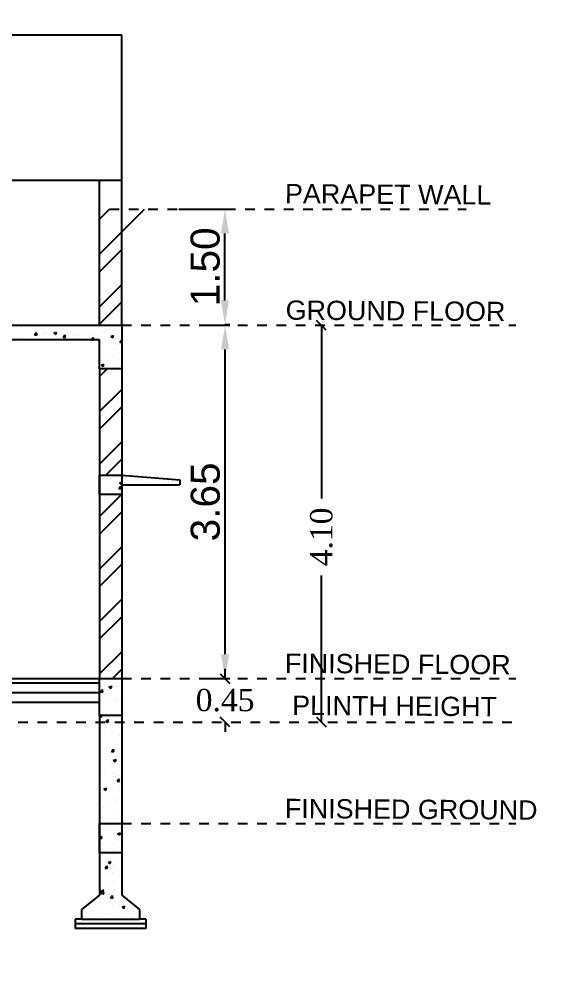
# Model space of a CAD drawing. Header units: metres. Extents: x 0 to 2048, y 111 to 219.
# Drawn here: x 1851.87 to 1857.32, y 191.82 to 201.8 of the extents above; entities that cross this region are included whole.
import ezdxf

# ---------------------------------------------------------------- set-up
doc = ezdxf.new("R2010")
doc.units = ezdxf.units.M
doc.header["$LTSCALE"] = 0.5
doc.header["$MEASUREMENT"] = 0
doc.header["$PDMODE"] = 3
doc.linetypes.add('( Dashed )', pattern=[0.75, 0.5, -0.25])
for name, color, linetype, lineweight in [('BLK_1_HT_OF_BLDG', 5, 'Continuous', 50), ('BLK_1_PLINTH_HEIGHT', 4, 'Continuous', 30), ('layout bou', 1, 'Continuous', 60), ('layout bou @ 1', 1, 'Continuous', 60)]:
    doc.layers.add(name, color=color, linetype=linetype, lineweight=lineweight)
doc.styles.add('200LT_S', font='arial.ttf', dxfattribs={"height": 0.3})
doc.styles.add('Isa-', font='times.ttf')
doc.styles.add('PATTA & SITE', font='arial.ttf', dxfattribs={"height": 1.5})
doc.styles.get("Standard").update_dxf_attribs({"font": ''})
doc.styles.add('STYLE2', font='times.ttf')
doc.styles.get('Standard').set_extended_font_data('Arial Black')
doc.dimstyles.new('Building Arrow', dxfattribs={"dimscale": 0, "dimtxt": 1, "dimasz": 1, "dimexe": 0.18, "dimexo": 0.0625, "dimgap": 0.09, "dimtad": 0, "dimdec": 1, "dimzin": 0, "dimdsep": 46, "dimtxsty": 'Standard', "dimcen": 0.09, "dimse1": 1, "dimse2": 1, "dimclrt": 7, "dimadec": 1, "dimazin": 0, "dimtfac": 1, "dimtdec": 1, "dimtofl": 0, "dimtmove": 0, "dimatfit": 3, "dimfxl": 0, "dimtolj": 1, "dimtzin": 0, "dimarcsym": 0})
doc.dimstyles.new('Copy of ISO-25', dxfattribs={"dimscale": 0, "dimtxt": 0.23, "dimasz": 0.1, "dimexe": 1.25, "dimexo": 0.625, "dimgap": 0.11, "dimtad": 0, "dimtih": 1, "dimtoh": 1, "dimzin": 1, "dimdsep": 46, "dimtxsty": 'STYLE2', "dimblk": 'OBLIQUE', "dimcen": 0, "dimse1": 1, "dimse2": 1, "dimclrd": 1, "dimclrt": 3, "dimadec": 0, "dimazin": 2, "dimtfac": 1, "dimtix": 1, "dimtofl": 0, "dimtmove": 0, "dimatfit": 3, "dimfxl": 0, "dimtolj": 1, "dimarcsym": 0})

# ---------------------------------------------------------------- blocks, each defined once
blk = doc.blocks.new('*D9')
at = {"layer": 'Defpoints', "color": 0, "lineweight": -3}
for p in [(1764.1257, 208.0316), (1764.1257, 208.0316), (1929.9765, 145.7045)]:
    blk.add_point(p, dxfattribs=at)
at = {"layer": 'layout bou', "color": 0, "lineweight": -2}
for p, q in [((1765.0618, 207.6799), (1845.0867, 177.6063)), ((1929.0405, 146.0562), (1849.0155, 176.1298))]:
    blk.add_line(p, q, dxfattribs=at)
at = {"layer": 'layout bou', "color": 0, "lineweight": -3}
for points in [[(1765.1204, 207.8359), (1765.0031, 207.5239), (1764.1257, 208.0316)], [(1929.0991, 146.2122), (1928.9818, 145.9002), (1929.9765, 145.7045)]]:
    blk.add_solid(points, dxfattribs=at)
at = {"layer": 'layout bou', "color": 7, "lineweight": 15, "insert": (1847.0511, 176.868), "char_height": 1, "attachment_point": 5, "rotation": 339.40364}
blk.add_mtext('\\A1;177.2', dxfattribs=at)
blk = doc.blocks.new('_Oblique')
at = {"color": 0, "linetype": 'ByBlock', "lineweight": -2}
blk.add_line((-0.5, -0.5), (0.5, 0.5), dxfattribs=at)
blk = doc.blocks.new('*D17')
at = {"layer": 'BLK_1_PLINTH_HEIGHT', "color": 7, "lineweight": -2}
for p, q in [((1853.9971, 194.9853), (1853.9971, 195.0853)), ((1853.9971, 194.5353), (1853.9971, 194.4353))]:
    blk.add_line(p, q, dxfattribs=at)
at = {"layer": 'Defpoints', "color": 0, "linetype": 'ByBlock', "lineweight": -3}
for p in [(1852.9289, 194.9853), (1852.9289, 194.5353), (1853.9971, 194.5353)]:
    blk.add_point(p, dxfattribs=at)
at = {"layer": 'BLK_1_PLINTH_HEIGHT', "color": 7, "linetype": 'ByBlock', "lineweight": -2, "xscale": 0.1, "yscale": 0.1, "zscale": 0.1}
for p, rotation in [((1853.9971, 194.9853), 270), ((1853.9971, 194.5353), 90)]:
    blk.add_blockref('_Oblique', p, dxfattribs=dict(at, rotation=rotation))
at = {"layer": 'BLK_1_PLINTH_HEIGHT', "color": 3, "linetype": 'ByBlock', "lineweight": -3, "insert": (1853.9971, 194.7603), "char_height": 0.23, "attachment_point": 5, "style": 'Isa-'}
blk.add_mtext('\\A1;0.45', dxfattribs=at)
blk = doc.blocks.new('*D18')
at = {"layer": 'BLK_1_HT_OF_BLDG', "color": 7, "lineweight": -2}
for p, q in [((1854.9931, 198.6353), (1854.9931, 196.8466)), ((1854.9931, 194.5353), (1854.9931, 196.0497))]:
    blk.add_line(p, q, dxfattribs=at)
at = {"layer": 'Defpoints', "color": 0, "lineweight": -3}
for p in [(1852.9289, 198.6353), (1854.9931, 198.6353), (1852.9289, 194.5353)]:
    blk.add_point(p, dxfattribs=at)
at = {"layer": 'BLK_1_HT_OF_BLDG', "color": 7, "lineweight": -2, "xscale": 0.1, "yscale": 0.1, "zscale": 0.1}
for p, rotation in [((1854.9931, 198.6353), 90), ((1854.9931, 194.5353), 270)]:
    blk.add_blockref('_Oblique', p, dxfattribs=dict(at, rotation=rotation))
at = {"layer": 'BLK_1_HT_OF_BLDG', "color": 3, "lineweight": -3, "insert": (1854.9931, 196.4482), "char_height": 0.23, "attachment_point": 5, "rotation": 90, "style": 'Isa-'}
blk.add_mtext('\\A1;4.10', dxfattribs=at)

msp = doc.modelspace()

# ---------------------------------------------------------------- linework, layer by layer
at = {"color": 0, "lineweight": -3}
for p, q in [((1847.46887, 201.63534), (1852.92887, 201.63534)), ((1852.92887, 198.63534), (1852.92887, 201.63534)), ((1841.67887, 200.13534), (1852.92887, 200.13534)), ((1852.69887, 198.63534), (1852.69887, 200.13534)), ((1852.69887, 198.18534), (1852.69887, 194.98534)), ((1852.92887, 198.18534), (1852.92887, 194.98534)), ((1852.69887, 194.602), (1852.69887, 192.74481)), ((1852.92887, 194.602), (1852.92887, 192.74481)), ((1852.69887, 192.74481), (1852.51476, 192.59978)), ((1852.92887, 192.74481), (1853.11298, 192.59978)), ((1852.51476, 192.59978), (1852.51312, 192.49991)), ((1853.11298, 192.59978), (1853.11134, 192.49991)), ((1852.51312, 192.49991), (1852.44654, 192.49991)), ((1852.44654, 192.49991), (1852.44654, 192.45018)), ((1853.17792, 192.45018), (1852.44654, 192.45018)), ((1852.51312, 192.45018), (1852.44654, 192.45018)), ((1852.44654, 192.45018), (1852.44654, 192.40046)), ((1852.51312, 192.49991), (1853.11134, 192.49991)), ((1853.17792, 192.49991), (1853.11134, 192.49991)), ((1853.17792, 192.45018), (1853.11134, 192.45018)), ((1853.17792, 192.49991), (1853.17792, 192.45018)), ((1853.17792, 192.45018), (1853.17792, 192.40046)), ((1853.17792, 192.40046), (1852.44654, 192.40046))]:
    msp.add_line(p, q, dxfattribs=at)
at = {"lineweight": -3}
for p, q in [((1852.69887, 199.36984), (1853.16436, 199.83534)), ((1852.69887, 199.73127), (1852.80294, 199.83534)), ((1852.69887, 199.18913), (1852.92887, 199.41913)), ((1852.69887, 198.8277), (1852.92887, 199.0577)), ((1852.69887, 198.64699), (1852.92887, 198.87699)), ((1822.42887, 198.63534), (1852.92887, 198.63534)), ((1852.22117, 198.63232), (1852.22117, 198.63232)), ((1852.60938, 198.6317), (1852.60938, 198.6317)), ((1852.92887, 198.63534), (1852.92887, 198.18534)), ((1851.8887, 198.60939), (1851.8887, 198.60939)), ((1852.01461, 198.60614), (1852.01461, 198.60614)), ((1852.02888, 198.53813), (1852.04859, 198.56162)), ((1852.02888, 198.53813), (1852.05333, 198.536)), ((1852.05319, 198.53573), (1852.04847, 198.56136)), ((1852.0725, 198.62406), (1852.0725, 198.62406)), ((1852.107, 198.60017), (1852.107, 198.60017)), ((1852.13241, 198.54983), (1852.13241, 198.54983)), ((1852.2275, 198.55338), (1852.25614, 198.56437)), ((1852.22751, 198.55337), (1852.24785, 198.53965)), ((1852.24767, 198.53961), (1852.25596, 198.56432)), ((1852.32219, 198.51247), (1852.34191, 198.53596)), ((1852.32531, 198.59094), (1852.32531, 198.59094)), ((1852.34651, 198.51006), (1852.34178, 198.5357)), ((1852.3709, 198.59076), (1852.3709, 198.59076)), ((1852.4286, 198.52685), (1852.4286, 198.52685)), ((1852.48044, 198.53064), (1852.48044, 198.53064)), ((1852.54361, 198.58172), (1852.54361, 198.58172)), ((1852.58282, 198.54411), (1852.58282, 198.54411)), ((1852.63856, 198.55564), (1852.63856, 198.55564)), ((1852.70737, 198.54191), (1852.70737, 198.54191)), ((1852.7377, 198.5645), (1852.7377, 198.5645)), ((1852.76191, 198.57249), (1852.76191, 198.57249)), ((1852.8152, 198.52062), (1852.84383, 198.53162)), ((1852.83537, 198.50686), (1852.84366, 198.53157)), ((1852.84512, 198.58182), (1852.84512, 198.58182)), ((1852.69887, 198.48534), (1847.69887, 198.48534)), ((1851.89392, 198.50889), (1851.89392, 198.50889)), ((1852.2162, 198.49619), (1852.2162, 198.49619)), ((1852.22218, 198.49663), (1852.22218, 198.49663)), ((1852.3222, 198.51247), (1852.34664, 198.51033)), ((1852.46888, 198.50097), (1852.46888, 198.50097)), ((1852.61551, 198.48681), (1852.63522, 198.5103)), ((1852.61551, 198.48681), (1852.63237, 198.48534)), ((1852.63965, 198.48534), (1852.6351, 198.51004)), ((1852.69887, 198.18534), (1852.69887, 198.48534)), ((1852.81521, 198.52062), (1852.83555, 198.5069)), ((1852.84015, 198.44569), (1852.84015, 198.44569)), ((1852.88838, 198.43721), (1852.88838, 198.43721)), ((1852.90883, 198.46114), (1852.92854, 198.48464)), ((1852.90883, 198.46115), (1852.92887, 198.4594)), ((1852.92887, 198.48191), (1852.92841, 198.48437)), ((1852.86355, 198.3988), (1852.86355, 198.3988)), ((1852.90058, 198.3543), (1852.90058, 198.3543)), ((1852.7157, 198.22408), (1852.74433, 198.23507)), ((1852.73587, 198.21031), (1852.74416, 198.23503)), ((1852.7685, 198.3086), (1852.7685, 198.3086)), ((1852.7808, 198.27592), (1852.7808, 198.27592)), ((1852.83517, 198.30955), (1852.83517, 198.30955)), ((1852.88318, 198.2894), (1852.88318, 198.2894)), ((1852.92887, 198.18534), (1852.69887, 198.18534)), ((1852.69887, 198.10485), (1852.77935, 198.18534)), ((1852.71571, 198.22408), (1852.73605, 198.21036)), ((1852.69887, 197.74342), (1852.92887, 197.97342)), ((1852.69887, 197.56271), (1852.92887, 197.79271)), ((1852.69887, 197.20128), (1852.92887, 197.43128)), ((1852.76363, 197.08534), (1852.92887, 197.25057)), ((1852.69887, 197.08534), (1852.92887, 197.08534)), ((1852.69887, 196.88534), (1852.69887, 197.08534)), ((1852.72212, 197.03965), (1852.72212, 197.03965)), ((1852.79042, 197.08435), (1852.79042, 197.08435)), ((1852.92887, 197.08534), (1853.52887, 197.03821)), ((1852.92887, 197.08534), (1852.92887, 196.88534)), ((1852.94042, 197.03042), (1852.94042, 197.03042)), ((1852.94224, 197.02934), (1852.94224, 197.02934)), ((1853.41437, 197.03385), (1853.41437, 197.03385)), ((1853.46152, 197.04139), (1853.46152, 197.04139)), ((1853.52887, 197.03821), (1853.52887, 196.98534)), ((1852.70376, 196.9884), (1852.70376, 196.9884)), ((1852.78545, 196.94822), (1852.78545, 196.94822)), ((1852.84362, 196.96005), (1852.84362, 196.96005)), ((1852.89921, 196.9488), (1852.91893, 196.97229)), ((1852.89922, 196.9488), (1852.92366, 196.94666)), ((1852.90539, 197.00516), (1852.92887, 197.01417)), ((1852.9054, 197.00516), (1852.92574, 196.99144)), ((1852.92353, 196.94639), (1852.9188, 196.97203)), ((1852.92556, 196.99139), (1852.92887, 197.00125)), ((1852.92887, 197.01417), (1852.93403, 197.01615)), ((1852.92887, 197.00125), (1852.93385, 197.0161)), ((1852.92887, 196.98534), (1853.52887, 196.98534)), ((1853.10088, 196.99391), (1853.10088, 196.99391)), ((1853.15872, 197.0212), (1853.15872, 197.0212)), ((1853.20781, 197.00767), (1853.20781, 197.00767)), ((1853.35914, 197.02792), (1853.35914, 197.02792)), ((1853.37702, 197.01198), (1853.37702, 197.01198)), ((1852.92887, 196.88534), (1852.69887, 196.88534)), ((1852.69887, 196.65915), (1852.92506, 196.88534)), ((1852.69887, 196.47843), (1852.92887, 196.70843)), ((1852.69887, 196.11701), (1852.92887, 196.34701)), ((1852.69887, 195.93629), (1852.92887, 196.16629)), ((1852.69887, 195.57487), (1852.92887, 195.80487)), ((1852.69887, 195.39415), (1852.92887, 195.62415)), ((1852.69887, 195.03273), (1852.92887, 195.26273)), ((1852.83219, 194.98534), (1852.92887, 195.08201)), ((1852.69887, 194.98534), (1852.92887, 194.98534)), ((1852.69887, 194.602), (1852.69887, 194.98534)), ((1852.70413, 194.97351), (1852.70413, 194.97351)), ((1852.92243, 194.96429), (1852.92243, 194.96429)), ((1852.92326, 194.93688), (1852.92326, 194.93688)), ((1852.92887, 194.98534), (1852.92887, 194.602)), ((1852.69893, 194.91705), (1852.69893, 194.91705)), ((1852.70977, 194.84691), (1852.72948, 194.87041)), ((1852.70977, 194.84692), (1852.73422, 194.84478)), ((1852.71086, 194.90621), (1852.71086, 194.90621)), ((1852.73409, 194.84451), (1852.72936, 194.87014)), ((1852.79035, 194.91858), (1852.79035, 194.91858)), ((1852.79658, 194.89661), (1852.82522, 194.9076)), ((1852.79659, 194.89661), (1852.81693, 194.88289)), ((1852.81675, 194.88284), (1852.82504, 194.90755)), ((1852.88407, 194.90558), (1852.88407, 194.90558)), ((1852.70589, 194.77008), (1852.70589, 194.77008)), ((1852.77649, 194.74429), (1852.77649, 194.74429)), ((1852.84107, 194.75642), (1852.84107, 194.75642)), ((1852.85511, 194.77394), (1852.85511, 194.77394)), ((1852.87886, 194.75777), (1852.87886, 194.75777)), ((1852.91828, 194.80074), (1852.91828, 194.80074)), ((1852.91331, 194.66461), (1852.91331, 194.66461)), ((1852.92887, 194.602), (1852.69887, 194.602)), ((1852.69887, 194.60075), (1852.70213, 194.602)), ((1852.69887, 194.59886), (1852.71743, 194.58634)), ((1852.70091, 194.63395), (1852.70091, 194.63395)), ((1852.70213, 194.602), (1852.72572, 194.61106)), ((1852.71725, 194.5863), (1852.72252, 194.602)), ((1852.72252, 194.602), (1852.72554, 194.61101)), ((1852.76144, 194.54745), (1852.76144, 194.54745)), ((1852.76651, 194.53931), (1852.78622, 194.56281)), ((1852.76651, 194.53932), (1852.79096, 194.53718)), ((1852.77128, 194.59648), (1852.77128, 194.59648)), ((1852.79083, 194.53691), (1852.7861, 194.56254)), ((1852.92616, 194.61687), (1852.92616, 194.61687)), ((1852.92625, 194.56352), (1852.92887, 194.56311)), ((1852.81858, 194.45558), (1852.81858, 194.45558)), ((1852.83823, 194.52994), (1852.83823, 194.52994)), ((1852.84766, 194.49252), (1852.84766, 194.49252)), ((1852.90834, 194.52847), (1852.90834, 194.52847)), ((1852.90337, 194.39234), (1852.90337, 194.39234)), ((1852.711, 194.29429), (1852.711, 194.29429)), ((1852.82325, 194.23171), (1852.84297, 194.2552)), ((1852.84757, 194.22931), (1852.84284, 194.25494)), ((1852.8539, 194.2561), (1852.8539, 194.2561)), ((1852.89838, 194.33036), (1852.89838, 194.33036)), ((1852.89839, 194.25621), (1852.89839, 194.25621)), ((1852.82326, 194.23171), (1852.8477, 194.22958)), ((1852.84168, 194.13888), (1852.87031, 194.14987)), ((1852.84169, 194.13887), (1852.86203, 194.12515)), ((1852.86169, 194.167), (1852.86169, 194.167)), ((1852.86185, 194.12511), (1852.87014, 194.14982)), ((1852.81874, 194.1214), (1852.81874, 194.1214)), ((1852.89342, 194.12007), (1852.89342, 194.12007)), ((1852.90497, 194.06647), (1852.90497, 194.06647)), ((1852.75411, 194.00571), (1852.75411, 194.00571)), ((1852.83702, 194.0121), (1852.83702, 194.0121)), ((1852.85648, 194.01919), (1852.85648, 194.01919)), ((1852.87999, 193.92411), (1852.89971, 193.9476)), ((1852.88845, 193.98394), (1852.88845, 193.98394)), ((1852.90431, 193.9217), (1852.89958, 193.94734)), ((1852.73738, 193.91353), (1852.73738, 193.91353)), ((1852.74218, 193.84233), (1852.77081, 193.85332)), ((1852.74219, 193.84233), (1852.76253, 193.82861)), ((1852.7489, 193.8579), (1852.7489, 193.8579)), ((1852.76235, 193.82857), (1852.77064, 193.85328)), ((1852.88, 193.92411), (1852.90444, 193.92197)), ((1852.88348, 193.84781), (1852.88348, 193.84781)), ((1852.90378, 193.87829), (1852.90378, 193.87829)), ((1852.8527, 193.73826), (1852.8527, 193.73826)), ((1852.74397, 193.64963), (1852.74397, 193.64963)), ((1852.7962, 193.717), (1852.7962, 193.717)), ((1852.87605, 193.69534), (1852.87605, 193.69534)), ((1852.8785, 193.71167), (1852.8785, 193.71167)), ((1852.87353, 193.57554), (1852.87353, 193.57554)), ((1852.69887, 193.48534), (1852.92887, 193.48534)), ((1852.69887, 193.18534), (1852.69887, 193.48534)), ((1852.79469, 193.48747), (1852.79469, 193.48747)), ((1852.83581, 193.49427), (1852.83581, 193.49427)), ((1852.86856, 193.43941), (1852.86856, 193.43941)), ((1852.92887, 193.48534), (1852.92887, 193.18534)), ((1852.70016, 193.33457), (1852.71987, 193.35806)), ((1852.72447, 193.33216), (1852.71975, 193.3578)), ((1852.83931, 193.42842), (1852.83931, 193.42842)), ((1852.88678, 193.38114), (1852.91541, 193.39213)), ((1852.88679, 193.38114), (1852.90713, 193.36742)), ((1852.90694, 193.36738), (1852.91524, 193.39209)), ((1852.70016, 193.33457), (1852.72461, 193.33243)), ((1852.71506, 193.2785), (1852.71506, 193.2785)), ((1852.73173, 193.26712), (1852.73173, 193.26712)), ((1852.8341, 193.2806), (1852.8341, 193.2806)), ((1852.86358, 193.30327), (1852.86358, 193.30327)), ((1852.92887, 193.18534), (1852.69887, 193.18534)), ((1852.80128, 193.22357), (1852.80128, 193.22357)), ((1852.85149, 193.22043), (1852.85149, 193.22043)), ((1852.85861, 193.16714), (1852.85861, 193.16714)), ((1852.8814, 193.1397), (1852.8814, 193.1397)), ((1852.72652, 193.11931), (1852.72652, 193.11931)), ((1852.7569, 193.02696), (1852.77661, 193.05046)), ((1852.78122, 193.02456), (1852.77649, 193.05019)), ((1852.78728, 193.0846), (1852.81591, 193.09559)), ((1852.78728, 193.0846), (1852.80763, 193.07088)), ((1852.80744, 193.07083), (1852.81573, 193.09554)), ((1852.852, 193.06141), (1852.852, 193.06141)), ((1852.7569, 193.02697), (1852.78135, 193.02483)), ((1852.77382, 192.97841), (1852.77382, 192.97841)), ((1852.83461, 192.97643), (1852.83461, 192.97643)), ((1852.85364, 193.031), (1852.85364, 193.031)), ((1852.77236, 192.85245), (1852.77236, 192.85245)), ((1852.84867, 192.89487), (1852.84867, 192.89487)), ((1852.92451, 192.85112), (1852.92451, 192.85112)), ((1852.69887, 192.79232), (1852.71641, 192.79905)), ((1852.69887, 192.78058), (1852.70812, 192.77434)), ((1852.70668, 192.76703), (1852.74305, 192.76139)), ((1852.70794, 192.77429), (1852.71623, 192.799)), ((1852.71047, 192.77101), (1852.74233, 192.80421)), ((1852.743, 192.76147), (1852.73848, 192.80031)), ((1852.81364, 192.71936), (1852.83335, 192.74286)), ((1852.83796, 192.71696), (1852.83323, 192.74259)), ((1852.84369, 192.75874), (1852.84369, 192.75874)), ((1852.85859, 192.79752), (1852.85859, 192.79752)), ((1852.6118, 192.66165), (1852.6118, 192.66165)), ((1852.691, 192.64458), (1852.691, 192.64458)), ((1852.81364, 192.71937), (1852.83809, 192.71723)), ((1852.81693, 192.68983), (1852.81693, 192.68983)), ((1852.85029, 192.70259), (1852.85029, 192.70259)), ((1852.9193, 192.70331), (1852.9193, 192.70331)), ((1852.62632, 192.59194), (1852.62632, 192.59194)), ((1852.81172, 192.54202), (1852.81172, 192.54202)), ((1852.83872, 192.6226), (1852.83872, 192.6226)), ((1852.90931, 192.63536), (1852.90931, 192.63536)), ((1852.93187, 192.62341), (1852.96051, 192.6344)), ((1852.93188, 192.62341), (1852.95222, 192.60969)), ((1852.95204, 192.60964), (1852.96033, 192.63435)), ((1852.9666, 192.56241), (1852.9666, 192.56241)), ((1852.61015, 192.49991), (1852.61691, 192.50251)), ((1852.61588, 192.49991), (1852.61673, 192.50246)), ((1852.70935, 192.52854), (1852.70935, 192.52854)), ((1853.04371, 192.51526), (1853.04371, 192.51526))]:
    msp.add_line(p, q, dxfattribs=at)
at = {"linetype": '( Dashed )', "lineweight": -3, "ltscale": 0.065}
for p, q in [((1852.80294, 199.83534), (1856.48838, 199.83534)), ((1852.92887, 198.63534), (1857.0015, 198.63534)), ((1852.92887, 194.98534), (1857.0015, 194.98534)), ((1822.65887, 194.53534), (1857.0015, 194.53534)), ((1852.92887, 193.48534), (1857.0015, 193.48534))]:
    msp.add_line(p, q, dxfattribs=at)
at = {"color": 252, "lineweight": -3}
for p, q in [((1853.51818, 199.83534), (1854.04586, 199.83534)), ((1853.8043, 198.63534), (1854.04714, 198.63534)), ((1853.99586, 198.64301), (1854.04586, 198.64301)), ((1853.8043, 194.98534), (1854.04714, 194.98534))]:
    msp.add_line(p, q, dxfattribs=at)
at = {"color": 7, "lineweight": -3}
for p, q in [((1853.99586, 198.89301), (1853.99586, 199.58534)), ((1853.99714, 195.23534), (1853.99714, 198.38534))]:
    msp.add_line(p, q, dxfattribs=at)
at = {"color": 8, "lineweight": -3}
for p, q in [((1847.69887, 194.98534), (1852.69887, 194.98534)), ((1847.69887, 194.94173), (1852.69887, 194.94173)), ((1847.69887, 194.84173), (1852.69887, 194.84173)), ((1847.69887, 194.74173), (1852.69887, 194.74173))]:
    msp.add_line(p, q, dxfattribs=at)
at = {"color": 7, "lineweight": -3}
for points in [[(1853.95419, 199.58534), (1854.03753, 199.58534), (1853.99586, 199.83534)], [(1853.95419, 198.89301), (1854.03753, 198.89301), (1853.99586, 198.64301)], [(1853.95547, 198.38534), (1854.03881, 198.38534), (1853.99714, 198.63534)], [(1853.95547, 195.23534), (1854.03881, 195.23534), (1853.99714, 194.98534)]]:
    msp.add_solid(points, dxfattribs=at)

# ---------------------------------------------------------------- texts
at = {"lineweight": -3, "style": 'PATTA & SITE'}
for s, p in [('PARAPET WALL', (1854.61519, 199.89711)), ('GROUND FLOOR', (1854.62182, 198.69354)), ('FINISHED FLOOR', (1854.61381, 195.04359)), ('PLINTH HEIGHT', (1854.68956, 194.60891)), ('FINISHED GROUND', (1854.61381, 193.54359))]:
    msp.add_text(s, height=0.1991007, rotation=359.619539, dxfattribs=at).set_placement(p)
at = {"lineweight": -3, "char_height": 0.3, "attachment_point": 5, "rotation": 90, "style": '200LT_S'}
for s, insert in [('1.50', (1853.79269, 199.23917)), ('3.65', (1853.79386, 196.81034))]:
    msp.add_mtext(s, dxfattribs=dict(at, insert=insert))

# ---------------------------------------------------------------- dimensions: what is measured, and where the dimension line sits
at = {"layer": 'BLK_1_HT_OF_BLDG', "lineweight": -3}
dim = msp.add_linear_dim(base=(1854.9931, 198.63534), p1=(1852.92887, 194.53534), p2=(1852.92887, 198.63534), angle=90, dimstyle='Copy of ISO-25', override={"dimscale": 1, "dimtxsty": 'Isa-', "dimclrd": 7}, dxfattribs=at)
dim.commit()
dim.dimension.update_dxf_attribs({"geometry": '*D18', "text_midpoint": (1854.9931, 196.44818), "dimtype": 160, "text_rotation": 90})
at = {"layer": 'BLK_1_PLINTH_HEIGHT', "linetype": 'ByBlock', "lineweight": -3}
dim = msp.add_linear_dim(base=(1853.99714, 194.53534), p1=(1852.92887, 194.98534), p2=(1852.92887, 194.53534), angle=90, dimstyle='Copy of ISO-25', override={"dimscale": 1, "dimtxsty": 'Isa-', "dimclrd": 7}, dxfattribs=at)
dim.commit()
dim.dimension.update_dxf_attribs({"geometry": '*D17', "text_midpoint": (1853.99714, 194.76034)})
at = {"layer": 'layout bou @ 1', "color": 8, "lineweight": 15}
dim = msp.add_aligned_dim(p1=(1929.97654, 145.70445), p2=(1764.12569, 208.03165), distance=0, dimstyle='Building Arrow', override={"dimscale": 1, "dimtix": 0, "dimtofl": 0, "dimtmove": 0, "dimatfit": 3}, dxfattribs=at)
dim.commit()
dim.dimension.update_dxf_attribs({"geometry": '*D9', "text_midpoint": (1847.05112, 176.86805)})

doc.saveas('drawing.dxf')
